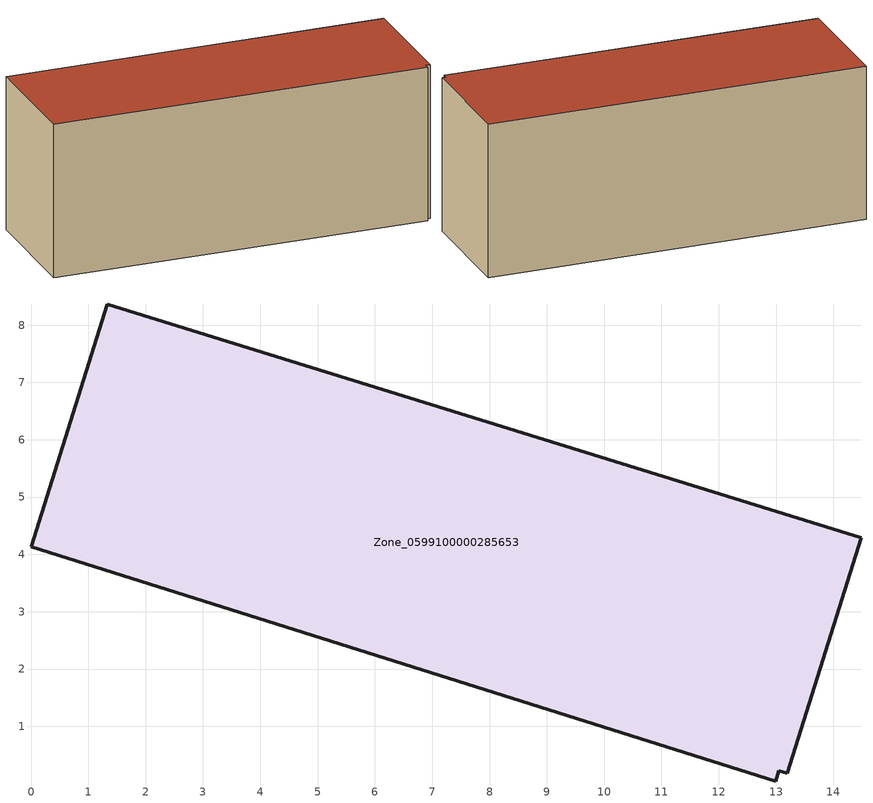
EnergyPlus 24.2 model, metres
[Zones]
Zone_0599100000285653
 floor ground (C_G): 13.04,0.22 12.99,0.05 0,4.13 1.33,8.37 14.49,4.29 13.2,0.18 z0.59
 wall outside (C_F): 14.49,4.29 1.33,8.37 0,4.13 12.99,0.05 13.04,0.22 13.2,0.18 14.49,4.29 z0.59:6.24
 roof outside (C_R): 13.2,0.18 14.49,4.29 1.33,8.37 0,4.13 12.99,0.05 13.04,0.22 z6.24
[BUILDING]
Pand.0599100000285653: North Axis=0; Terrain=City; Loads Convergence Tolerance Value=0.04; Temperature Convergence Tolerance Value=0.4; Solar Distribution=FullExterior; Maximum Number of Warmup Days=25; Minimum Number of Warmup Days=1
[Site:Location]
Rotterdam.The.Hague.AP_ZH_NLD Design_Conditions: Latitude=51.96; Longitude=4.45; Time Zone=1; Elevation=-4.5
[SITE:GROUNDTEMPERATURE:BUILDINGSURFACE]
18, 18, 18, 18, 18, 18, 18, 18, 18, 18, 18, 18
[MATERIAL] Thermal Absorptance=0.9; Solar Absorptance=0.7; Visible Absorptance=0.7
Name | Roughness | Thickness | Conductivity | Density | Specific Heat
G.TI.1965-1974 | MediumSmooth | 0.15 | 0.882353 | 540 | 1210
F.TI.1965-1974 | Rough | 0.3 | 0.697674 | 1920 | 840
R.TI.1965-1974 | MediumRough | 0.2 | 0.232558 | 1500 | 1000
[CONSTRUCTION]
C_G: G.TI.1965-1974
C_F: F.TI.1965-1974
C_R: R.TI.1965-1974
[ZONE]
Zone_0599100000285653: Type=1; Multiplier=1; Ceiling Height=Autocalculate; Volume=Autocalculate; Floor Area=autocalculate; Part of Total Floor Area=Yes
[ZONEINFILTRATION:DESIGNFLOWRATE]
Infil_Zone_0599100000285653: Zone or ZoneList or Space or SpaceList=Zone_0599100000285653; Schedule=AlwaysOn; Design Flow Rate Calculation Method=Flow/Area; Flow Rate per Floor Area=0.003; Constant Term Coefficient=1; Temperature Term Coefficient=0; Velocity Term Coefficient=0; Velocity Squared Term Coefficient=0
[HVACTEMPLATE:ZONE:IDEALLOADSAIRSYSTEM]
Zone_0599100000285653: Maximum Heating Supply Air Temperature=50; Minimum Cooling Supply Air Temperature=13; Maximum Heating Supply Air Humidity Ratio=0.0156; Minimum Cooling Supply Air Humidity Ratio=0.0077; Heating Limit=NoLimit; Cooling Limit=NoLimit; Dehumidification Control Type=ConstantSensibleHeatRatio; Cooling Sensible Heat Ratio=0.7; Dehumidification Setpoint=60; Humidification Control Type=None; Humidification Setpoint=30; Outdoor Air Method=None; Outdoor Air Flow Rate per Person=0.00944; Outdoor Air Flow Rate per Zone Floor Area=0; Outdoor Air Flow Rate per Zone=0; Demand Controlled Ventilation Type=None; Outdoor Air Economizer Type=NoEconomizer; Heat Recovery Type=None; Sensible Heat Recovery Effectiveness=0.7; Latent Heat Recovery Effectiveness=0.65
[ZONECONTROL:THERMOSTAT]
ThermostatControl_Zone_0599100000285653: Zone or ZoneList=Zone_0599100000285653; Control Type Schedule=DualSetpointControlType; Control 1=Thermostat_Zone_0599100000285653; Temperature Difference Between Cutout And Setpoint=0
[THERMOSTATSETPOINT:DUALSETPOINT]
Thermostat_Zone_0599100000285653: Heating Setpoint Temperature Schedule=HeatingSetpoint_Zone_0599100000285653; Cooling Setpoint Temperature Schedule=CoolingSetpoint_Zone_0599100000285653
[SCHEDULE:COMPACT]
HeatingSetpoint_Zone_0599100000285653: Through: 12/31, For: AllDays, Until: 24:00, 21
CoolingSetpoint_Zone_0599100000285653: Through: 12/31, For: AllDays, Until: 24:00, 24
DualSetpointControlType: Through: 12/31, For: AllDays, Until: 24:00, 4
AlwaysOn: Through: 12/31, For: AllDays, Until: 24:00, 1
